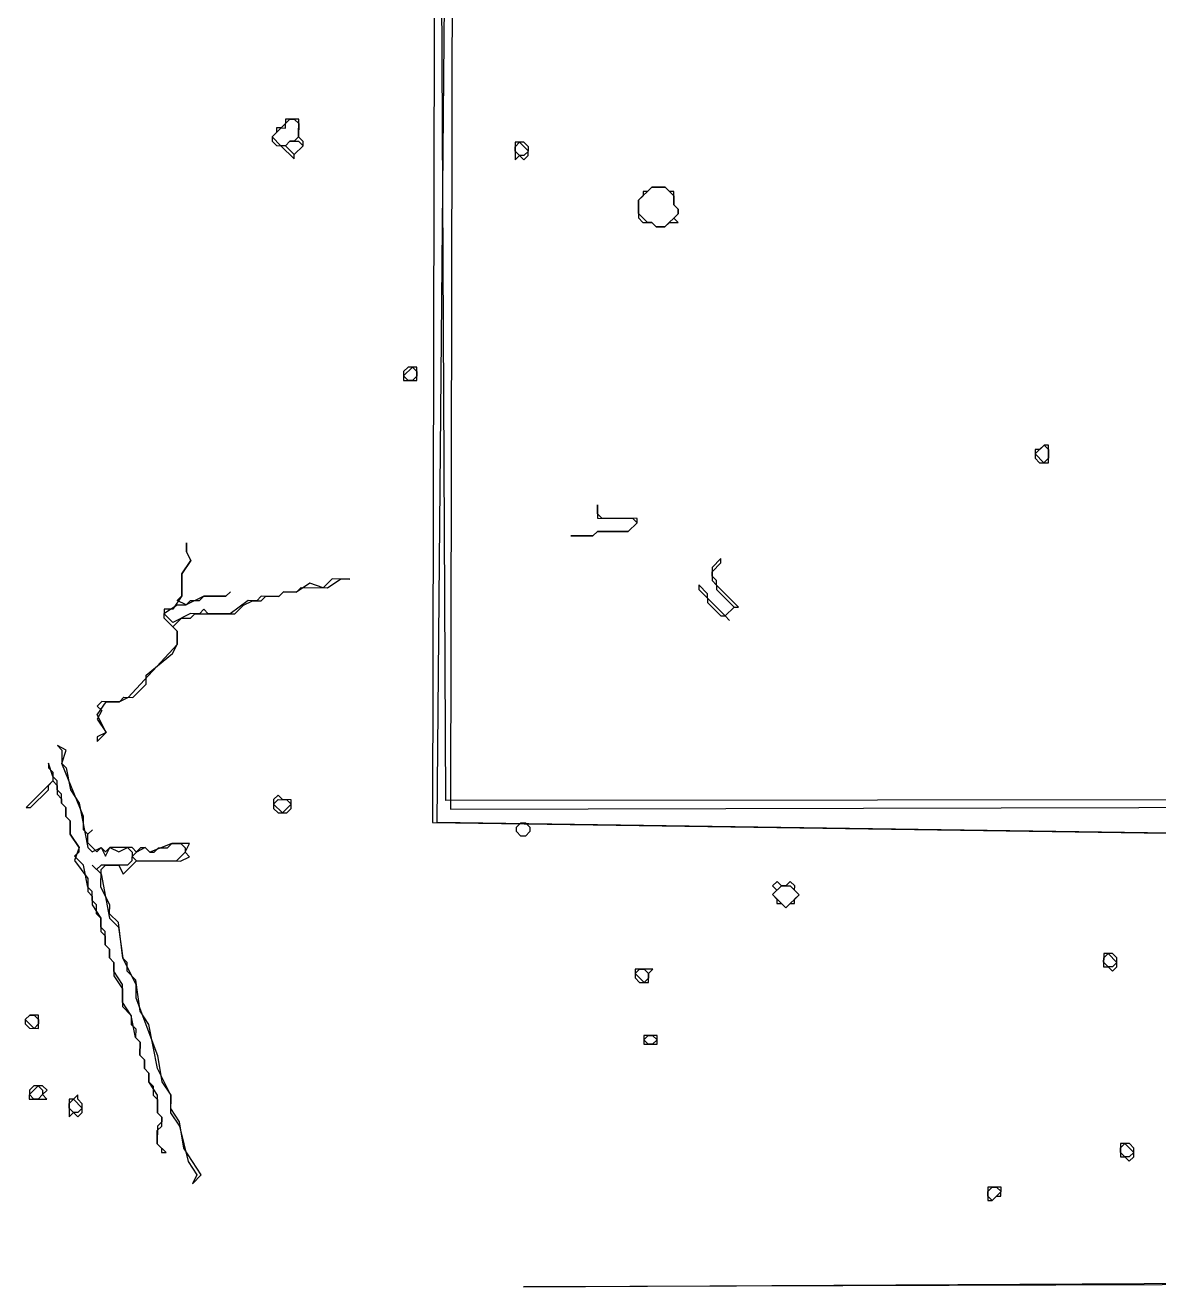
# Model space of a CAD drawing. Header units: inches. Extents: x 0 to 116, y 2 to 63.
# Drawn here: x 13.71 to 29.21, y 1.85 to 19.1 of the extents above; entities that cross this region are included whole.
import ezdxf

# ---------------------------------------------------------------- set-up
doc = ezdxf.new("R2010")
doc.units = ezdxf.units.IN

msp = doc.modelspace()

# ---------------------------------------------------------------- linework, layer by layer
for points in [[(55.15261, 34.31957), (54.96118, 18.13305), (53.38789, 17.47551), (54.96039, 17.95185), (55.00102, 13.42163), (54.21583, 13.42506), (54.93983, 13.2407), (54.85887, 8.52981), (19.46402, 8.50305), (19.33496, 34.29465), (19.28151, 8.20184), (54.73439, 7.68474), (19.3419, 8.20158), (19.57603, 34.1728), (19.52389, 8.38198), (55.28141, 8.46756)], [(55.15261, 34.31957), (54.96118, 18.13305), (53.38789, 17.47551), (54.96039, 17.95185), (55.00102, 13.42163), (54.21583, 13.42506), (54.93983, 13.2407), (54.85887, 8.52981), (19.46402, 8.50305), (19.33496, 34.29465), (19.28151, 8.20184), (54.73439, 7.68474), (19.3419, 8.20158), (19.57603, 34.1728), (19.52389, 8.38198), (55.28141, 8.46756)], [(17.26983, 17.81431), (17.26956, 17.75391), (17.2089, 17.69377), (17.1485, 17.69404), (17.14824, 17.63364), (17.08758, 17.5735), (17.08731, 17.5131), (17.14745, 17.45244), (17.20785, 17.45217), (17.38826, 17.27019), (17.38852, 17.33059), (17.50984, 17.45086), (17.51011, 17.51126), (17.44997, 17.57192), (17.45103, 17.81352)], [(17.26983, 17.81431), (17.26956, 17.75391), (17.2089, 17.69377), (17.1485, 17.69404), (17.14824, 17.63364), (17.08758, 17.5735), (17.08731, 17.5131), (17.14745, 17.45244), (17.20785, 17.45217), (17.38826, 17.27019), (17.38852, 17.33059), (17.50984, 17.45086), (17.51011, 17.51126), (17.44997, 17.57192), (17.45103, 17.81352)], [(17.39063, 17.81378), (17.45076, 17.75312), (17.44997, 17.57192), (17.38931, 17.51178), (17.32891, 17.51205), (17.26825, 17.45191), (17.20785, 17.45217), (17.08758, 17.5735), (17.2089, 17.69377), (17.2693, 17.69351), (17.26956, 17.75391), (17.33023, 17.81404)], [(17.26825, 17.45191), (17.32891, 17.51205), (17.44971, 17.51152), (17.50984, 17.45086), (17.38852, 17.33059)], [(20.40928, 17.49861), (20.40823, 17.25701), (20.46889, 17.31714), (20.52903, 17.25648), (20.58969, 17.31662), (20.59022, 17.43742), (20.53008, 17.49808)], [(20.40928, 17.49861), (20.40823, 17.25701), (20.46889, 17.31714), (20.52903, 17.25648), (20.58969, 17.31662), (20.59022, 17.43742), (20.53008, 17.49808)], [(20.40902, 17.43821), (20.46968, 17.49834), (20.58995, 17.37702), (20.52929, 17.31688), (20.46889, 17.31714), (20.40875, 17.37781)], [(22.15796, 16.82657), (22.1577, 16.76617), (22.09704, 16.70603), (22.09598, 16.46444), (22.15612, 16.40377), (22.27692, 16.40325), (22.33705, 16.34258), (22.45785, 16.34206), (22.51852, 16.40219), (22.63932, 16.40167), (22.57918, 16.46233), (22.63984, 16.52246), (22.64011, 16.58286), (22.57997, 16.64353), (22.58076, 16.82472), (22.52036, 16.82499), (22.46023, 16.88565), (22.27903, 16.88644), (22.21836, 16.82631)], [(22.15796, 16.82657), (22.1577, 16.76617), (22.09704, 16.70603), (22.09598, 16.46444), (22.15612, 16.40377), (22.27692, 16.40325), (22.33705, 16.34258), (22.45785, 16.34206), (22.51852, 16.40219), (22.63932, 16.40167), (22.57918, 16.46233), (22.63984, 16.52246), (22.64011, 16.58286), (22.57997, 16.64353), (22.58076, 16.82472), (22.52036, 16.82499), (22.46023, 16.88565), (22.27903, 16.88644), (22.21836, 16.82631)], [(22.27903, 16.88644), (22.46023, 16.88565), (22.5805, 16.76433), (22.57997, 16.64353), (22.64011, 16.58286), (22.63984, 16.52246), (22.45785, 16.34206), (22.33705, 16.34258), (22.27692, 16.40325), (22.21652, 16.40351), (22.09625, 16.52484), (22.09704, 16.70603)], [(18.94625, 14.42456), (18.88559, 14.36442), (18.88506, 14.24363), (19.06626, 14.24284), (19.06705, 14.42403)], [(18.94625, 14.42456), (18.88559, 14.36442), (18.88506, 14.24363), (19.06626, 14.24284), (19.06705, 14.42403)], [(19.00665, 14.4243), (19.06679, 14.36363), (19.06653, 14.30323), (19.00586, 14.2431), (18.94546, 14.24336), (18.88533, 14.30403)], [(27.69969, 13.35956), (27.63929, 13.35982), (27.57863, 13.29968), (27.51823, 13.29995), (27.5177, 13.17915), (27.57784, 13.11849), (27.69864, 13.11796)], [(27.69969, 13.35956), (27.63929, 13.35982), (27.57863, 13.29968), (27.51823, 13.29995), (27.5177, 13.17915), (27.57784, 13.11849), (27.69864, 13.11796)], [(27.63929, 13.35982), (27.69943, 13.29916), (27.6989, 13.17836), (27.63824, 13.11822), (27.51796, 13.23955)], [(21.17102, 12.11963), (21.47301, 12.11831), (21.53368, 12.17845), (21.95647, 12.1766), (22.0778, 12.29688), (22.07806, 12.35728), (21.59487, 12.35938), (21.53473, 12.42005), (21.53526, 12.54085), (21.53447, 12.35965), (22.01766, 12.35754), (22.0778, 12.29688), (21.95647, 12.1766), (21.53368, 12.17845), (21.47301, 12.11831)], [(21.17102, 12.11963), (21.47301, 12.11831), (21.53368, 12.17845), (21.95647, 12.1766), (22.0778, 12.29688), (22.07806, 12.35728), (21.59487, 12.35938), (21.53473, 12.42005), (21.53526, 12.54085), (21.53447, 12.35965), (22.01766, 12.35754), (22.0778, 12.29688), (21.95647, 12.1766), (21.53368, 12.17845), (21.47301, 12.11831)], [(18.14841, 11.52881), (17.90681, 11.52987), (17.78549, 11.4096), (17.60455, 11.47079), (17.42283, 11.35078), (17.24163, 11.35157), (17.18097, 11.29143), (16.93937, 11.29249), (16.87871, 11.23235), (16.75791, 11.23288), (16.51552, 11.05273), (16.21352, 11.05405), (16.15339, 11.11472), (16.09272, 11.05458), (15.97192, 11.05511), (15.7298, 10.93536), (15.60953, 11.05669), (15.79125, 11.1767), (15.91205, 11.17617), (15.97271, 11.2363), (16.09351, 11.23578), (16.15418, 11.29591), (16.45617, 11.2946), (16.51684, 11.35473), (16.45617, 11.2946), (16.15418, 11.29591), (15.91205, 11.17617), (15.79152, 11.2371), (15.85218, 11.29723), (15.8535, 11.59923), (15.97509, 11.7799), (15.91521, 11.90096), (15.91574, 12.02176), (15.91521, 11.90096), (15.97509, 11.7799), (15.8535, 11.59923), (15.85218, 11.29723), (15.73059, 11.11656), (15.60979, 11.11709), (15.60926, 10.99629), (15.78967, 10.8143), (15.78888, 10.6331), (15.12132, 9.91121), (15.00026, 9.85133), (14.75866, 9.85239), (14.698, 9.79225), (14.75814, 9.73159), (14.69721, 9.61105), (14.81722, 9.42933), (14.69616, 9.36946), (14.69589, 9.30906), (14.81722, 9.42933), (14.69747, 9.67145), (14.81906, 9.85213), (15.00026, 9.85133), (15.06092, 9.91147), (15.18172, 9.91094), (15.36371, 10.09135), (15.36424, 10.21215), (15.72795, 10.51257), (15.78888, 10.6331), (15.78967, 10.8143), (15.72953, 10.87496), (15.85086, 10.99523), (15.97166, 10.99471), (16.03232, 11.05484), (16.57592, 11.05247), (16.69724, 11.17274), (16.81831, 11.23262), (16.9391, 11.23209), (16.99977, 11.29222), (17.18097, 11.29143), (17.24163, 11.35157), (17.42283, 11.35078), (17.48349, 11.41091), (17.84589, 11.40933), (18.02761, 11.52934)], [(18.14841, 11.52881), (17.90681, 11.52987), (17.78549, 11.4096), (17.60455, 11.47079), (17.42283, 11.35078), (17.24163, 11.35157), (17.18097, 11.29143), (16.93937, 11.29249), (16.87871, 11.23235), (16.75791, 11.23288), (16.51552, 11.05273), (16.21352, 11.05405), (16.15339, 11.11472), (16.09272, 11.05458), (15.97192, 11.05511), (15.7298, 10.93536), (15.60953, 11.05669), (15.79125, 11.1767), (15.91205, 11.17617), (15.97271, 11.2363), (16.09351, 11.23578), (16.15418, 11.29591), (16.45617, 11.2946), (16.51684, 11.35473), (16.45617, 11.2946), (16.15418, 11.29591), (15.91205, 11.17617), (15.79152, 11.2371), (15.85218, 11.29723), (15.8535, 11.59923), (15.97509, 11.7799), (15.91521, 11.90096), (15.91574, 12.02176), (15.91521, 11.90096), (15.97509, 11.7799), (15.8535, 11.59923), (15.85218, 11.29723), (15.73059, 11.11656), (15.60979, 11.11709), (15.60926, 10.99629), (15.78967, 10.8143), (15.78888, 10.6331), (15.12132, 9.91121), (15.00026, 9.85133), (14.75866, 9.85239), (14.698, 9.79225), (14.75814, 9.73159), (14.69721, 9.61105), (14.81722, 9.42933), (14.69616, 9.36946), (14.69589, 9.30906), (14.81722, 9.42933), (14.69747, 9.67145), (14.81906, 9.85213), (15.00026, 9.85133), (15.06092, 9.91147), (15.18172, 9.91094), (15.36371, 10.09135), (15.36424, 10.21215), (15.72795, 10.51257), (15.78888, 10.6331), (15.78967, 10.8143), (15.72953, 10.87496), (15.85086, 10.99523), (15.97166, 10.99471), (16.03232, 11.05484), (16.57592, 11.05247), (16.69724, 11.17274), (16.81831, 11.23262), (16.9391, 11.23209), (16.99977, 11.29222), (17.18097, 11.29143), (17.24163, 11.35157), (17.42283, 11.35078), (17.48349, 11.41091), (17.84589, 11.40933), (18.02761, 11.52934)], [(23.22328, 11.80867), (23.10195, 11.6884), (23.10116, 11.5072), (23.1613, 11.44654), (23.16104, 11.38614), (23.40158, 11.14349), (23.28025, 11.02322), (23.03971, 11.26587), (23.03997, 11.32627), (22.9197, 11.44759), (22.91944, 11.3872), (23.03971, 11.26587), (23.03945, 11.20547), (23.21985, 11.02348), (23.28025, 11.02322), (23.34039, 10.96255), (23.28025, 11.02322), (23.40158, 11.14349), (23.46198, 11.14323), (23.1613, 11.44654), (23.16156, 11.50694), (23.10143, 11.5676), (23.10169, 11.628), (23.22302, 11.74827)], [(23.22328, 11.80867), (23.10195, 11.6884), (23.10116, 11.5072), (23.1613, 11.44654), (23.16104, 11.38614), (23.40158, 11.14349), (23.28025, 11.02322), (23.03971, 11.26587), (23.03997, 11.32627), (22.9197, 11.44759), (22.91944, 11.3872), (23.03971, 11.26587), (23.03945, 11.20547), (23.21985, 11.02348), (23.28025, 11.02322), (23.34039, 10.96255), (23.28025, 11.02322), (23.40158, 11.14349), (23.46198, 11.14323), (23.1613, 11.44654), (23.16156, 11.50694), (23.10143, 11.5676), (23.10169, 11.628), (23.22302, 11.74827)], [(14.15203, 9.25103), (14.21217, 9.19037), (14.21138, 9.00917), (14.27152, 8.94851), (14.3306, 8.64625), (14.45061, 8.46452), (14.56877, 7.86), (14.6289, 7.79934), (14.74997, 7.85921), (14.80984, 7.73815), (14.87077, 7.85868), (14.9913, 7.79775), (15.11236, 7.85763), (15.1725, 7.79696), (15.17197, 7.67616), (15.11131, 7.61603), (14.74891, 7.61761), (14.68825, 7.55747), (14.62811, 7.61814), (14.74839, 7.49681), (14.86655, 6.89229), (14.98682, 6.77096), (15.04538, 6.3479), (15.22499, 5.98472), (15.2242, 5.80352), (15.52277, 5.01701), (15.58159, 4.65435), (15.7016, 4.47262), (15.70055, 4.23103), (15.82055, 4.0493), (15.93924, 3.56558), (16.05925, 3.38385), (15.99833, 3.26332), (16.11965, 3.38359), (15.87963, 3.74704), (15.82082, 4.1097), (15.70081, 4.29143), (15.7016, 4.47262), (15.52198, 4.83581), (15.40382, 5.44033), (15.28381, 5.62206), (15.22526, 6.04512), (15.10498, 6.16644), (15.10551, 6.28724), (15.04538, 6.3479), (14.98708, 6.83136), (14.86681, 6.95269), (14.86734, 7.07349), (14.7476, 7.31561), (14.74865, 7.55721), (14.80931, 7.61735), (14.99051, 7.61656), (15.05038, 7.49549), (15.23237, 7.6759), (15.83637, 7.67327), (15.95743, 7.73314), (15.89729, 7.7938), (15.95822, 7.91434), (15.71662, 7.91539), (15.4141, 7.79591), (15.35396, 7.85657), (15.2329, 7.7967), (15.17276, 7.85736), (14.87077, 7.85868), (14.8101, 7.79854), (14.74997, 7.85921), (14.6893, 7.79907), (14.56903, 7.9204), (14.56956, 8.0412), (14.63022, 8.10133), (14.56956, 8.0412), (14.50942, 8.10186), (14.51021, 8.28306), (14.21138, 9.00917), (14.27257, 9.1901)], [(14.15203, 9.25103), (14.21217, 9.19037), (14.21138, 9.00917), (14.27152, 8.94851), (14.3306, 8.64625), (14.45061, 8.46452), (14.56877, 7.86), (14.6289, 7.79934), (14.74997, 7.85921), (14.80984, 7.73815), (14.87077, 7.85868), (14.9913, 7.79775), (15.11236, 7.85763), (15.1725, 7.79696), (15.17197, 7.67616), (15.11131, 7.61603), (14.74891, 7.61761), (14.68825, 7.55747), (14.62811, 7.61814), (14.74839, 7.49681), (14.86655, 6.89229), (14.98682, 6.77096), (15.04538, 6.3479), (15.22499, 5.98472), (15.2242, 5.80352), (15.52277, 5.01701), (15.58159, 4.65435), (15.7016, 4.47262), (15.70055, 4.23103), (15.82055, 4.0493), (15.93924, 3.56558), (16.05925, 3.38385), (15.99833, 3.26332), (16.11965, 3.38359), (15.87963, 3.74704), (15.82082, 4.1097), (15.70081, 4.29143), (15.7016, 4.47262), (15.52198, 4.83581), (15.40382, 5.44033), (15.28381, 5.62206), (15.22526, 6.04512), (15.10498, 6.16644), (15.10551, 6.28724), (15.04538, 6.3479), (14.98708, 6.83136), (14.86681, 6.95269), (14.86734, 7.07349), (14.7476, 7.31561), (14.74865, 7.55721), (14.80931, 7.61735), (14.99051, 7.61656), (15.05038, 7.49549), (15.23237, 7.6759), (15.83637, 7.67327), (15.95743, 7.73314), (15.89729, 7.7938), (15.95822, 7.91434), (15.71662, 7.91539), (15.4141, 7.79591), (15.35396, 7.85657), (15.2329, 7.7967), (15.17276, 7.85736), (14.87077, 7.85868), (14.8101, 7.79854), (14.74997, 7.85921), (14.6893, 7.79907), (14.56903, 7.9204), (14.56956, 8.0412), (14.63022, 8.10133), (14.56956, 8.0412), (14.50942, 8.10186), (14.51021, 8.28306), (14.21138, 9.00917), (14.27257, 9.1901)], [(14.03018, 9.00996), (14.02992, 8.94956), (14.09005, 8.8889), (14.08953, 8.7681), (13.72555, 8.40728), (13.78595, 8.40702), (14.0286, 8.64756), (14.02886, 8.70796), (14.08953, 8.7681), (14.14966, 8.70744), (14.14914, 8.58664), (14.20927, 8.52597), (14.20901, 8.46557), (14.26914, 8.40491), (14.26862, 8.28411), (14.32875, 8.22345), (14.32796, 8.04225), (14.44797, 7.86053), (14.38678, 7.67959), (14.56692, 7.4372), (14.56613, 7.256), (14.62627, 7.19534), (14.62574, 7.07454), (14.74575, 6.89282), (14.74496, 6.71162), (14.8051, 6.65096), (14.80457, 6.53016), (14.8647, 6.46949), (14.86418, 6.3487), (14.92431, 6.28803), (14.92352, 6.10683), (15.04353, 5.92511), (15.04248, 5.68351), (15.16275, 5.56218), (15.16222, 5.44139), (15.22236, 5.38072), (15.22183, 5.25992), (15.28197, 5.19926), (15.28118, 5.01806), (15.34131, 4.9574), (15.34078, 4.8366), (15.40092, 4.77594), (15.40039, 4.65514), (15.46053, 4.59448), (15.46, 4.47368), (15.52014, 4.41301), (15.51935, 4.23182), (15.57948, 4.17115), (15.57922, 4.11075), (15.51856, 4.05062), (15.5175, 3.80902), (15.57764, 3.74836), (15.57737, 3.68796), (15.63777, 3.68769), (15.5175, 3.80902), (15.51829, 3.99022), (15.57896, 4.05035), (15.57948, 4.17115), (15.51935, 4.23182), (15.5204, 4.47341), (15.40039, 4.65514), (15.40092, 4.77594), (15.34078, 4.8366), (15.34131, 4.9574), (15.28118, 5.01806), (15.28197, 5.19926), (15.22183, 5.25992), (15.16275, 5.56218), (15.04274, 5.74391), (15.04379, 5.98551), (14.92379, 6.16723), (14.92431, 6.28803), (14.86418, 6.3487), (14.8647, 6.46949), (14.80457, 6.53016), (14.80536, 6.71136), (14.74522, 6.77202), (14.74575, 6.89282), (14.68561, 6.95348), (14.68614, 7.07428), (14.62601, 7.13494), (14.62653, 7.25574), (14.5664, 7.3164), (14.50732, 7.61866), (14.38704, 7.73999), (14.44771, 7.80013), (14.44797, 7.86053), (14.32796, 8.04225), (14.32875, 8.22345), (14.26862, 8.28411), (14.26914, 8.40491), (14.20901, 8.46557), (14.20953, 8.58637), (14.1494, 8.64704), (14.14993, 8.76783), (14.08979, 8.8285)], [(14.03018, 9.00996), (14.02992, 8.94956), (14.09005, 8.8889), (14.08953, 8.7681), (13.72555, 8.40728), (13.78595, 8.40702), (14.0286, 8.64756), (14.02886, 8.70796), (14.08953, 8.7681), (14.14966, 8.70744), (14.14914, 8.58664), (14.20927, 8.52597), (14.20901, 8.46557), (14.26914, 8.40491), (14.26862, 8.28411), (14.32875, 8.22345), (14.32796, 8.04225), (14.44797, 7.86053), (14.38678, 7.67959), (14.56692, 7.4372), (14.56613, 7.256), (14.62627, 7.19534), (14.62574, 7.07454), (14.74575, 6.89282), (14.74496, 6.71162), (14.8051, 6.65096), (14.80457, 6.53016), (14.8647, 6.46949), (14.86418, 6.3487), (14.92431, 6.28803), (14.92352, 6.10683), (15.04353, 5.92511), (15.04248, 5.68351), (15.16275, 5.56218), (15.16222, 5.44139), (15.22236, 5.38072), (15.22183, 5.25992), (15.28197, 5.19926), (15.28118, 5.01806), (15.34131, 4.9574), (15.34078, 4.8366), (15.40092, 4.77594), (15.40039, 4.65514), (15.46053, 4.59448), (15.46, 4.47368), (15.52014, 4.41301), (15.51935, 4.23182), (15.57948, 4.17115), (15.57922, 4.11075), (15.51856, 4.05062), (15.5175, 3.80902), (15.57764, 3.74836), (15.57737, 3.68796), (15.63777, 3.68769), (15.5175, 3.80902), (15.51829, 3.99022), (15.57896, 4.05035), (15.57948, 4.17115), (15.51935, 4.23182), (15.5204, 4.47341), (15.40039, 4.65514), (15.40092, 4.77594), (15.34078, 4.8366), (15.34131, 4.9574), (15.28118, 5.01806), (15.28197, 5.19926), (15.22183, 5.25992), (15.16275, 5.56218), (15.04274, 5.74391), (15.04379, 5.98551), (14.92379, 6.16723), (14.92431, 6.28803), (14.86418, 6.3487), (14.8647, 6.46949), (14.80457, 6.53016), (14.80536, 6.71136), (14.74522, 6.77202), (14.74575, 6.89282), (14.68561, 6.95348), (14.68614, 7.07428), (14.62601, 7.13494), (14.62653, 7.25574), (14.5664, 7.3164), (14.50732, 7.61866), (14.38704, 7.73999), (14.44771, 7.80013), (14.44797, 7.86053), (14.32796, 8.04225), (14.32875, 8.22345), (14.26862, 8.28411), (14.26914, 8.40491), (14.20901, 8.46557), (14.20953, 8.58637), (14.1494, 8.64704), (14.14993, 8.76783), (14.08979, 8.8285)], [(17.16911, 8.57346), (17.10844, 8.51332), (17.10792, 8.39252), (17.16805, 8.33186), (17.28885, 8.33133), (17.34951, 8.39147), (17.35004, 8.51227), (17.22924, 8.5128)], [(17.16911, 8.57346), (17.10844, 8.51332), (17.10792, 8.39252), (17.16805, 8.33186), (17.28885, 8.33133), (17.34951, 8.39147), (17.35004, 8.51227), (17.22924, 8.5128)], [(17.10818, 8.45292), (17.16884, 8.51306), (17.28964, 8.51253), (17.34978, 8.45187), (17.22845, 8.3316)], [(20.42883, 8.13643), (20.48949, 8.19657), (20.54989, 8.1963), (20.61003, 8.13564), (20.60977, 8.07524), (20.5491, 8.01511), (20.4887, 8.01537), (20.42857, 8.07603)], [(15.89756, 7.8542), (15.89729, 7.7938), (15.77597, 7.67353), (15.23237, 7.6759), (15.17224, 7.73656), (15.29356, 7.85684), (15.35396, 7.85657), (15.4141, 7.79591), (15.4745, 7.79565), (15.53516, 7.85578), (15.65596, 7.85525), (15.71662, 7.91539), (15.83742, 7.91486)], [(23.98923, 7.39609), (23.92857, 7.33595), (23.98871, 7.27529), (23.92804, 7.21515), (23.98818, 7.15449), (23.98792, 7.09409), (24.04832, 7.09383), (24.10845, 7.03317), (24.16911, 7.0933), (24.22951, 7.09304), (24.22978, 7.15344), (24.29044, 7.21357), (24.2303, 7.27424), (24.23057, 7.33464), (24.17043, 7.3953), (24.10977, 7.33516), (24.04937, 7.33543)], [(23.98923, 7.39609), (23.92857, 7.33595), (23.98871, 7.27529), (23.92804, 7.21515), (23.98818, 7.15449), (23.98792, 7.09409), (24.04832, 7.09383), (24.10845, 7.03317), (24.16911, 7.0933), (24.22951, 7.09304), (24.22978, 7.15344), (24.29044, 7.21357), (24.2303, 7.27424), (24.23057, 7.33464), (24.17043, 7.3953), (24.10977, 7.33516), (24.04937, 7.33543)], [(24.04937, 7.33543), (24.17017, 7.3349), (24.29044, 7.21357), (24.10845, 7.03317), (23.92804, 7.21515)], [(28.45457, 6.4102), (28.45378, 6.229), (28.51418, 6.22873), (28.57432, 6.16807), (28.63498, 6.22821), (28.63551, 6.34901), (28.57537, 6.40967)], [(28.45457, 6.4102), (28.45378, 6.229), (28.51418, 6.22873), (28.57432, 6.16807), (28.63498, 6.22821), (28.63551, 6.34901), (28.57537, 6.40967)], [(28.45431, 6.3498), (28.51497, 6.40993), (28.63525, 6.28861), (28.57458, 6.22847), (28.51418, 6.22873), (28.45405, 6.2894)], [(22.05118, 6.19653), (22.05065, 6.07574), (22.11079, 6.01507), (22.23159, 6.01455), (22.23212, 6.13534), (22.29278, 6.19548)], [(22.05118, 6.19653), (22.05065, 6.07574), (22.11079, 6.01507), (22.23159, 6.01455), (22.23212, 6.13534), (22.29278, 6.19548)], [(22.05092, 6.13614), (22.11158, 6.19627), (22.17198, 6.19601), (22.23212, 6.13534), (22.23185, 6.07495), (22.17119, 6.01481)], [(13.77356, 5.56825), (13.7129, 5.50811), (13.71263, 5.44771), (13.77277, 5.38705), (13.89357, 5.38652), (13.89436, 5.56772)], [(13.77356, 5.56825), (13.7129, 5.50811), (13.71263, 5.44771), (13.77277, 5.38705), (13.89357, 5.38652), (13.89436, 5.56772)], [(13.7129, 5.50811), (13.77356, 5.56825), (13.83396, 5.56798), (13.8941, 5.50732), (13.89383, 5.44692), (13.83317, 5.38678)], [(22.16803, 5.29002), (22.1675, 5.16922), (22.3487, 5.16843), (22.34923, 5.28923)], [(22.16803, 5.29002), (22.1675, 5.16922), (22.3487, 5.16843), (22.34923, 5.28923)], [(22.16776, 5.22962), (22.22843, 5.28975), (22.28883, 5.28949), (22.34896, 5.22883), (22.2883, 5.16869), (22.2279, 5.16895)], [(13.76908, 4.54146), (13.76855, 4.42066), (14.01015, 4.4196), (13.95002, 4.48027), (14.01068, 4.5404), (13.95054, 4.60106), (13.82974, 4.60159)], [(13.76908, 4.54146), (13.76855, 4.42066), (14.01015, 4.4196), (13.95002, 4.48027), (14.01068, 4.5404), (13.95054, 4.60106), (13.82974, 4.60159)], [(13.89014, 4.60133), (13.95028, 4.54067), (13.95002, 4.48027), (13.88935, 4.42013), (13.82895, 4.42039), (13.76882, 4.48106)], [(14.43321, 4.47816), (14.37255, 4.41802), (14.31215, 4.41829), (14.31109, 4.17669), (14.37176, 4.23682), (14.43189, 4.17616), (14.49256, 4.2363), (14.49308, 4.3571), (14.43295, 4.41776)], [(14.43321, 4.47816), (14.37255, 4.41802), (14.31215, 4.41829), (14.31109, 4.17669), (14.37176, 4.23682), (14.43189, 4.17616), (14.49256, 4.2363), (14.49308, 4.3571), (14.43295, 4.41776)], [(14.31189, 4.35789), (14.37255, 4.41802), (14.49282, 4.2967), (14.43216, 4.23656), (14.37176, 4.23682), (14.31162, 4.29749)], [(28.68484, 3.81197), (28.68405, 3.63077), (28.74445, 3.63051), (28.80458, 3.56984), (28.86525, 3.62998), (28.86577, 3.75078), (28.80564, 3.81144)], [(28.68484, 3.81197), (28.68405, 3.63077), (28.74445, 3.63051), (28.80458, 3.56984), (28.86525, 3.62998), (28.86577, 3.75078), (28.80564, 3.81144)], [(28.68458, 3.75157), (28.74524, 3.8117), (28.86551, 3.69038), (28.80485, 3.63024), (28.74445, 3.63051), (28.68431, 3.69117)], [(26.87022, 3.21588), (26.86943, 3.03468), (26.92983, 3.03442), (26.99049, 3.09455), (27.05089, 3.09429), (27.05142, 3.21509)], [(26.87022, 3.21588), (26.86943, 3.03468), (26.92983, 3.03442), (26.99049, 3.09455), (27.05089, 3.09429), (27.05142, 3.21509)], [(26.86969, 3.09508), (26.86996, 3.15548), (26.93062, 3.21562), (26.99102, 3.21535), (27.05116, 3.15469), (26.92983, 3.03442)], [(39.30881, 2.316), (39.12603, 1.95439), (36.83086, 1.96441), (36.71085, 2.14613), (36.83244, 2.3268), (37.37656, 2.44523), (36.71138, 2.26693), (35.50339, 2.2722), (35.02125, 2.51591), (35.08085, 2.33445), (33.631, 2.28037), (33.45033, 2.40196), (32.60395, 2.22445), (35.14152, 2.39458), (35.50339, 2.2722), (36.65124, 2.32759), (36.77072, 2.02507), (36.5286, 1.90532), (20.52222, 1.85436), (39.18643, 1.95413)], [(39.30881, 2.316), (39.12603, 1.95439), (36.83086, 1.96441), (36.71085, 2.14613), (36.83244, 2.3268), (37.37656, 2.44523), (36.71138, 2.26693), (35.50339, 2.2722), (35.02125, 2.51591), (35.08085, 2.33445), (33.631, 2.28037), (33.45033, 2.40196), (32.60395, 2.22445), (35.14152, 2.39458), (35.50339, 2.2722), (36.65124, 2.32759), (36.77072, 2.02507), (36.5286, 1.90532), (20.52222, 1.85436), (39.18643, 1.95413)]]:
    msp.add_lwpolyline(points, close=True)

doc.saveas('drawing.dxf')
